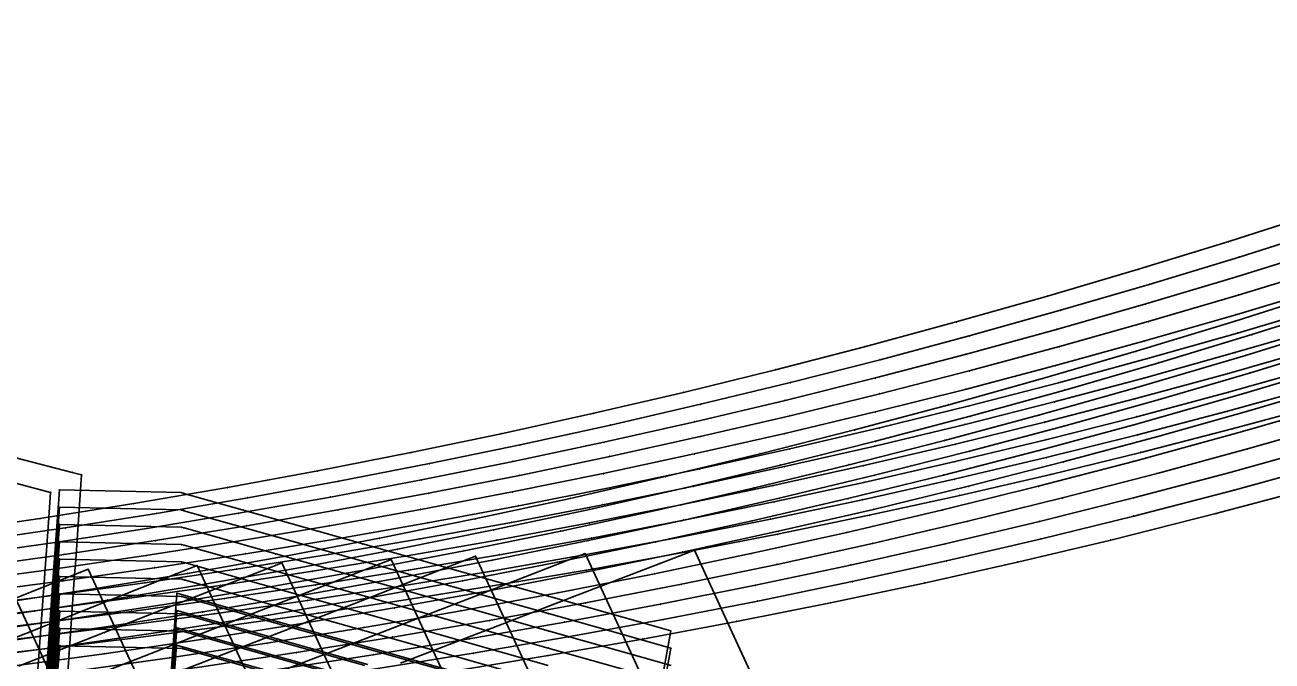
# Model space of a CAD drawing. Extents: x -2408 to 1029, y -526 to 2095.
# Drawn here: x -230.8 to -27.3, y 983 to 1086.8 of the extents above; entities that cross this region are included whole.
import ezdxf

# ---------------------------------------------------------------- set-up
doc = ezdxf.new("R2010")
doc.units = 0

# ---------------------------------------------------------------- blocks, each defined once
blk = doc.blocks.new(' -30')
at = {"layer": '1'}
blk.add_lwpolyline([(-664.211764, 522.223971), (-649.208861, 523.906612), (-633.890515, 525.762597), (-618.92051, 527.71629), (-603.661537, 529.855638), (-588.732149, 532.098872), (-573.547297, 534.538566), (-558.667414, 537.089756), (-543.569914, 539.84678), (-528.749644, 542.724333), (-513.751022, 545.815439), (-499.001795, 549.037525), (-484.120965, 552.4791), (-469.455603, 556.064147), (-454.548477, 559.909352), (-439.976174, 563.854919), (-425.180316, 568.021698), (-410.684444, 572.239876), (-396.225231, 576.580882), (-381.859507, 581.021738), (-367.446886, 585.576289), (-352.445335, 590.407982), (-349.308945, 585.175632), (-345.561193, 579.31799)], dxfattribs=at)
at = {"layer": '14'}
blk.add_lwpolyline([(-659.113786, 510.004054), (-643.571804, 511.782803), (-628.045945, 513.703415), (-612.539267, 515.770694), (-597.054901, 517.989429), (-581.59598, 520.364412), (-566.165581, 522.900442), (-550.766837, 525.602311), (-535.40286, 528.474811), (-520.076764, 531.522738), (-504.791664, 534.750885), (-489.550692, 538.164042), (-474.356923, 541.76701), (-457.184765, 546.089388), (-442.170355, 550.084343)], dxfattribs=at)
at = {"layer": '3'}
for p in [(-454.548477, 559.909352), (-469.455603, 556.064147), (-484.120965, 552.4791), (-499.001795, 549.037525), (-513.751022, 545.815439), (-457.184765, 546.089388), (-528.749644, 542.724333), (-474.356923, 541.76701), (-543.569914, 539.84678), (-489.550692, 538.164042), (-558.667414, 537.089756), (-573.547297, 534.538566), (-504.791664, 534.750885), (-588.732149, 532.098872), (-520.076764, 531.522738), (-603.661537, 529.855638), (-618.92051, 527.71629), (-535.40286, 528.474811), (-633.890515, 525.762597), (-550.766837, 525.602311), (-649.208861, 523.906612), (-566.165581, 522.900442)]:
    blk.add_point(p, dxfattribs=at)
blk = doc.blocks.new(' -31')
at = {"layer": '1'}
for points in [[(-666.410157, 524.062346), (-651.154775, 525.806184), (-635.87252, 527.696718), (-620.652663, 529.727222), (-605.429271, 531.910601), (-590.252871, 534.244037), (-575.102924, 536.734785), (-559.979017, 539.387488), (-544.915761, 542.200264), (-529.85457, 545.188645), (-514.889655, 548.337808), (-499.902464, 551.677656), (-484.878721, 555.219943), (-469.97898, 558.931053), (-455.304402, 562.781466), (-440.500104, 566.855428), (-425.978798, 571.006232), (-411.251189, 575.350242), (-396.56392, 579.82764), (-382.185382, 584.356341), (-367.568078, 589.057635), (-352.39563, 593.970985), (-346.531497, 584.419356), (-343.945719, 580.455602)], [(-42.445113, -30.573126), (-41.094108, -14.796619), (-21.104579, -15.257857), (-20.747859, -15.358585), (-5.757848, -19.591386)]]:
    blk.add_lwpolyline(points, dxfattribs=at)
at = {"layer": '14'}
blk.add_lwpolyline([(-656.373484, 512.409613), (-640.73598, 514.280458), (-625.116259, 516.301159), (-609.517494, 518.475899), (-593.942802, 520.808865), (-578.395356, 523.304239), (-562.878326, 525.966201), (-547.394831, 528.798939), (-531.94806, 531.806631), (-516.541131, 534.993468), (-501.177216, 538.363629), (-485.859486, 541.921293), (-470.59106, 545.670651), (-454.24103, 549.918212), (-439.194003, 554.031898)], dxfattribs=at)
at = {"layer": '2'}
for p in [(-41.094108, -14.796619), (-21.104579, -15.257857)]:
    blk.add_point(p, dxfattribs=at)
at = {"layer": '3'}
for p in [(-455.304402, 562.781466), (-469.97898, 558.931053), (-484.878721, 555.219943), (-499.902464, 551.677656), (-454.24103, 549.918212), (-514.889655, 548.337808), (-470.59106, 545.670651), (-529.85457, 545.188645), (-544.915761, 542.200264), (-485.859486, 541.921293), (-559.979017, 539.387488), (-501.177216, 538.363629), (-575.102924, 536.734785), (-590.252871, 534.244037), (-516.541131, 534.993468), (-605.429271, 531.910601), (-531.94806, 531.806631), (-620.652663, 529.727222), (-635.87252, 527.696718), (-547.394831, 528.798939), (-651.154775, 525.806184), (-562.878326, 525.966201), (-578.395356, 523.304239), (-20.747859, -15.358585)]:
    blk.add_point(p, dxfattribs=at)
at = {"layer": '4'}
blk.add_point((-20.747859, -15.358585), dxfattribs=at)
blk = doc.blocks.new(' -32')
at = {"layer": '1'}
for points in [[(-664.318127, 526.376323), (-649.139851, 528.182656), (-634.150362, 530.111492), (-619.009776, 532.210167), (-604.077291, 534.432251), (-588.982202, 536.836607), (-574.121179, 539.363382), (-559.080352, 542.086794), (-544.303937, 544.929842), (-529.327109, 547.985798), (-514.646935, 551.156349), (-499.744754, 554.557768), (-484.923849, 558.130065), (-470.109178, 561.89478), (-455.145661, 565.896072), (-440.426945, 570.019091), (-425.752029, 574.287012), (-411.111505, 578.68026), (-396.005886, 583.354368), (-381.573016, 587.948533), (-367.159228, 592.632732), (-352.483521, 597.48848), (-345.580821, 586.441285)], [(-42.424806, -27.023545), (-41.108546, -11.281784), (-21.130092, -11.741196), (-20.764675, -11.844381), (-5.801602, -16.069574), (8.650107, -20.150372)]]:
    blk.add_lwpolyline(points, dxfattribs=at)
at = {"layer": '14'}
blk.add_lwpolyline([(-657.517396, 514.379515), (-641.780503, 516.307703), (-626.062394, 518.392526), (-610.366238, 520.637565), (-594.69526, 523.046393), (-579.05261, 525.622594), (-563.441513, 528.369741), (-547.865121, 531.291418), (-532.326638, 534.391201), (-516.829273, 537.672665), (-501.376174, 541.139395), (-485.970568, 544.794962), (-470.615604, 548.642953), (-455.067111, 552.753933), (-439.921329, 556.958915)], dxfattribs=at)
at = {"layer": '2'}
for p in [(-41.108546, -11.281784), (-21.130092, -11.741196)]:
    blk.add_point(p, dxfattribs=at)
at = {"layer": '3'}
for p in [(-455.145661, 565.896072), (-470.109178, 561.89478), (-484.923849, 558.130065), (-499.744754, 554.557768), (-455.067111, 552.753933), (-514.646935, 551.156349), (-529.327109, 547.985798), (-470.615604, 548.642953), (-544.303937, 544.929842), (-485.970568, 544.794962), (-559.080352, 542.086794), (-574.121179, 539.363382), (-501.376174, 541.139395), (-516.829273, 537.672665), (-588.982202, 536.836607), (-604.077291, 534.432251), (-532.326638, 534.391201), (-619.009776, 532.210167), (-547.865121, 531.291418), (-634.150362, 530.111492), (-649.139851, 528.182656), (-563.441513, 528.369741), (-579.05261, 525.622594), (-594.69526, 523.046393), (-20.764675, -11.844381), (-5.801602, -16.069574)]:
    blk.add_point(p, dxfattribs=at)
at = {"layer": '4'}
blk.add_point((-20.764675, -11.844381), dxfattribs=at)
blk = doc.blocks.new(' -33')
at = {"layer": '1'}
for points in [[(353.139229, 1092.372131), (359.660655, 1078.208832), (365.989945, 1064.462811), (372.269339, 1050.82515), (378.545277, 1037.194993), (382.732925, 1028.100204), (379.101655, 1026.653663), (365.205599, 1021.131295), (351.214287, 1015.587585)], [(-665.228335, 528.349747), (-649.990129, 530.206271), (-634.87659, 532.200036), (-619.678619, 534.361611), (-604.621843, 536.66174), (-589.472142, 539.139281), (-574.486704, 541.754952), (-559.394069, 544.55936), (-544.493424, 547.499871), (-529.467563, 550.642369), (-514.66381, 553.916632), (-499.714941, 557.407314), (-485.140691, 560.995245), (-470.280658, 564.846675), (-455.354853, 568.910384), (-440.591216, 573.115335), (-425.866914, 577.467939), (-411.182583, 581.942757), (-396.535575, 586.537491), (-382.080709, 591.199452), (-367.328244, 596.059967), (-352.636604, 600.986977), (-344.464262, 588.243195)], [(-42.390193, -23.295006), (-41.121578, -7.766425), (-21.152878, -8.225306), (-20.779974, -8.330604), (-5.841302, -12.548908), (8.648424, -16.64044)]]:
    blk.add_lwpolyline(points, dxfattribs=at)
at = {"layer": '14'}
blk.add_lwpolyline([(-654.69599, 516.820569), (-638.864855, 518.845875), (-623.05426, 521.035824), (-607.26745, 523.393327), (-591.507635, 525.921302), (-575.778022, 528.622667), (-560.081877, 531.500329), (-544.422408, 534.557207), (-528.802823, 537.79622), (-513.226389, 541.220273), (-497.696293, 544.83229), (-482.215802, 548.635178), (-466.788106, 552.631858), (-452.056865, 556.645528), (-436.889886, 560.966422)], dxfattribs=at)
at = {"layer": '2'}
for p in [(-41.121578, -7.766425), (-21.152878, -8.225306)]:
    blk.add_point(p, dxfattribs=at)
at = {"layer": '3'}
for p in [(359.660655, 1078.208832), (-455.354853, 568.910384), (-470.280658, 564.846675), (-485.140691, 560.995245), (-499.714941, 557.407314), (-452.056865, 556.645528), (-514.66381, 553.916632), (-466.788106, 552.631858), (-529.467563, 550.642369), (-544.493424, 547.499871), (-482.215802, 548.635178), (-559.394069, 544.55936), (-497.696293, 544.83229), (-574.486704, 541.754952), (-513.226389, 541.220273), (-589.472142, 539.139281), (-528.802823, 537.79622), (-604.621843, 536.66174), (-619.678619, 534.361611), (-544.422408, 534.557207), (-634.87659, 532.200036), (-560.081877, 531.500329), (-649.990129, 530.206271), (-575.778022, 528.622667), (-591.507635, 525.921302), (-607.26745, 523.393327), (-20.779974, -8.330604), (-5.841302, -12.548908)]:
    blk.add_point(p, dxfattribs=at)
at = {"layer": '4'}
blk.add_point((-20.779974, -8.330604), dxfattribs=at)
blk = doc.blocks.new(' -34')
at = {"layer": '1'}
for points in [[(351.903869, 1086.286333), (365.701351, 1091.739034), (366.924133, 1092.222443), (373.462202, 1078.023018), (379.795192, 1064.268981), (386.187455, 1050.386203), (392.45031, 1036.784463), (396.498604, 1027.992325), (394.254804, 1027.10872), (380.438332, 1021.669266), (366.443046, 1016.161306), (352.340214, 1010.61292)], [(-662.050227, 530.814204), (-647.039377, 532.7259), (-631.96861, 534.801667), (-617.000187, 537.021439), (-601.984106, 539.409805), (-587.066038, 541.945993), (-572.11953, 544.653666), (-557.260277, 547.514416), (-542.397202, 550.548084), (-527.605879, 553.741685), (-512.839007, 557.107352), (-498.125376, 560.641724), (-483.576454, 564.319484), (-468.950999, 568.203136), (-454.080786, 572.34349), (-439.550443, 576.567813), (-425.142597, 580.902553), (-410.686819, 585.376287), (-396.269689, 589.97212), (-381.667673, 594.771247), (-367.320553, 599.581451), (-352.448769, 604.59671), (-346.396736, 594.718952), (-343.959146, 590.994811)], [(-42.394751, -20.045115), (-41.133461, -4.252506), (-21.17378, -4.709947), (-20.79386, -4.817227), (-6.241562, -8.926429), (8.313027, -13.036277), (23.129162, -17.219979)]]:
    blk.add_lwpolyline(points, dxfattribs=at)
at = {"layer": '14'}
blk.add_lwpolyline([(-659.793142, 518.29591), (-643.858401, 520.337165), (-627.944424, 522.549602), (-612.054453, 524.93548), (-596.191784, 527.49705), (-580.359642, 530.236575), (-564.561326, 533.156303), (-548.800057, 536.258498), (-533.079135, 539.545409), (-517.401782, 543.0193), (-501.771298, 546.682419), (-486.190923, 550.537026), (-470.663901, 554.585382), (-452.853805, 559.489822), (-437.587211, 563.90455)], dxfattribs=at)
at = {"layer": '2'}
for p in [(366.924133, 1092.222443), (-41.133461, -4.252506), (-21.17378, -4.709947)]:
    blk.add_point(p, dxfattribs=at)
at = {"layer": '3'}
for p in [(365.701351, 1091.739034), (373.462202, 1078.023018), (-454.080786, 572.34349), (-468.950999, 568.203136), (-483.576454, 564.319484), (-498.125376, 560.641724), (-452.853805, 559.489822), (-512.839007, 557.107352), (-527.605879, 553.741685), (-470.663901, 554.585382), (-542.397202, 550.548084), (-486.190923, 550.537026), (-557.260277, 547.514416), (-501.771298, 546.682419), (-572.11953, 544.653666), (-587.066038, 541.945993), (-517.401782, 543.0193), (-601.984106, 539.409805), (-533.079135, 539.545409), (-617.000187, 537.021439), (-548.800057, 536.258498), (-631.96861, 534.801667), (-647.039377, 532.7259), (-564.561326, 533.156303), (-580.359642, 530.236575), (-596.191784, 527.49705), (-612.054453, 524.93548), (-627.944424, 522.549602), (-20.79386, -4.817227), (-6.241562, -8.926429), (8.313027, -13.036277)]:
    blk.add_point(p, dxfattribs=at)
at = {"layer": '4'}
blk.add_point((-20.79386, -4.817227), dxfattribs=at)
blk = doc.blocks.new(' -35')
at = {"layer": '1'}
for points in [[(349.26085, 1079.793399), (363.240981, 1085.323904), (377.097833, 1090.818459), (380.638885, 1092.225189), (387.205448, 1077.96386), (393.559186, 1064.164754), (399.919372, 1050.351653), (406.363559, 1036.356107), (410.281296, 1027.847519), (409.069686, 1027.372956), (395.265535, 1021.968974), (381.191424, 1016.463064), (367.197694, 1010.992232), (352.979751, 1005.437899), (342.032928, 1001.165466)], [(-660.259363, 533.132611), (-645.339638, 535.103503), (-630.382527, 537.238837), (-615.507591, 539.523215), (-600.604739, 541.975184), (-585.782302, 544.578682), (-570.948097, 547.351505), (-556.186379, 550.279823), (-541.434487, 553.377812), (-526.742249, 556.636891), (-512.0854, 560.06372), (-497.471724, 563.658783), (-482.900685, 567.425697), (-468.376014, 571.365136), (-453.663837, 575.541579), (-439.233095, 579.81136), (-424.572947, 584.296552), (-410.216755, 588.811522), (-395.898749, 593.445238), (-381.5822, 598.21712), (-367.333091, 603.058854), (-352.609406, 608.090019), (-344.95567, 595.983199)], [(-42.381818, -16.581568), (-41.144147, -0.738535), (-21.192384, -1.195237), (-20.806429, -1.304221), (-6.275192, -5.407475), (8.313011, -9.526815), (23.124378, -13.709171), (37.507786, -17.770683)]]:
    blk.add_lwpolyline(points, dxfattribs=at)
at = {"layer": '14'}
blk.add_lwpolyline([(-654.424583, 521.07714), (-638.598425, 523.21932), (-622.794787, 525.536175), (-607.016895, 528.029239), (-591.2679, 530.700055), (-575.550973, 533.550165), (-559.869285, 536.58111), (-544.226004, 539.794431), (-528.624284, 543.191674), (-513.067332, 546.774372), (-497.558298, 550.54407), (-482.100355, 554.50231), (-466.696671, 558.650632), (-451.818854, 562.854263), (-436.681701, 567.316264)], dxfattribs=at)
at = {"layer": '2'}
for p in [(380.638885, 1092.225189), (-41.144147, -0.738535), (-21.192384, -1.195237)]:
    blk.add_point(p, dxfattribs=at)
at = {"layer": '3'}
for p in [(377.097833, 1090.818459), (363.240981, 1085.323904), (387.205448, 1077.96386), (-453.663837, 575.541579), (-468.376014, 571.365136), (-482.900685, 567.425697), (-497.471724, 563.658783), (-451.818854, 562.854263), (-512.0854, 560.06372), (-466.696671, 558.650632), (-526.742249, 556.636891), (-482.100355, 554.50231), (-541.434487, 553.377812), (-556.186379, 550.279823), (-497.558298, 550.54407), (-570.948097, 547.351505), (-513.067332, 546.774372), (-585.782302, 544.578682), (-600.604739, 541.975184), (-528.624284, 543.191674), (-615.507591, 539.523215), (-544.226004, 539.794431), (-630.382527, 537.238837), (-559.869285, 536.58111), (-645.339638, 535.103503), (-575.550973, 533.550165), (-591.2679, 530.700055), (-607.016895, 528.029239), (-622.794787, 525.536175), (-638.598425, 523.21932), (-20.806429, -1.304221), (-6.275192, -5.407475), (8.313011, -9.526815), (23.124378, -13.709171)]:
    blk.add_point(p, dxfattribs=at)
at = {"layer": '4'}
blk.add_point((-20.806429, -1.304221), dxfattribs=at)
blk = doc.blocks.new(' -36')
at = {"layer": '1'}
for points in [[(351.458665, 1075.196744), (365.447101, 1080.671039), (379.593423, 1086.207642), (393.411958, 1091.616475), (394.448357, 1092.022171), (401.017897, 1077.754366), (407.362129, 1063.975906), (413.824754, 1049.940332), (420.257502, 1035.96962), (424.01825, 1027.801971), (412.586008, 1023.315426), (398.471397, 1017.790555), (384.326717, 1012.268359), (370.267248, 1006.795088), (356.122026, 1001.307085), (355.749817, 1001.163483), (355.012627, 1000.877609), (341.959213, 995.842649)], [(-661.863402, 535.020842), (-646.858475, 537.039082), (-631.804615, 539.230203), (-616.847109, 541.574136), (-601.845353, 544.094194), (-586.943159, 546.767415), (-572.00838, 549.618569), (-557.169704, 552.624434), (-542.316224, 555.808685), (-527.549605, 559.150774), (-512.790974, 562.669375), (-498.105339, 566.350984), (-483.388795, 570.225281), (-468.793992, 574.252445), (-453.947079, 578.537024), (-439.448087, 582.895372)], [(-43.54082, -28.447007), (-42.405849, -13.601936), (-42.368159, -13.108987), (-41.15366, 2.776274), (-21.2111, 2.319504), (-20.817771, 2.208438), (-5.822601, -2.025819), (8.862349, -6.172478), (23.669394, -10.353613), (38.606196, -14.571389)]]:
    blk.add_lwpolyline(points, dxfattribs=at)
at = {"layer": '14'}
blk.add_lwpolyline([(-659.514897, 522.518978), (-643.584793, 524.674377), (-627.677549, 527.011471), (-611.796363, 529.531125), (-595.944414, 532.23421), (-580.124937, 535.121586), (-564.34111, 538.194123), (-548.59613, 541.452686), (-532.893195, 544.898144), (-517.235502, 548.531362), (-501.626248, 552.353208), (-486.068632, 556.364546), (-470.56585, 560.566246), (-452.610645, 565.692518), (-437.374367, 570.249362)], dxfattribs=at)
at = {"layer": '2'}
for p in [(394.448357, 1092.022171), (-41.15366, 2.776274), (-21.2111, 2.319504)]:
    blk.add_point(p, dxfattribs=at)
at = {"layer": '3'}
for p in [(393.411958, 1091.616475), (379.593423, 1086.207642), (365.447101, 1080.671039), (401.017897, 1077.754366), (-453.947079, 578.537024), (-468.793992, 574.252445), (-483.388795, 570.225281), (-498.105339, 566.350984), (-452.610645, 565.692518), (-512.790974, 562.669375), (-470.56585, 560.566246), (-527.549605, 559.150774), (-542.316224, 555.808685), (-486.068632, 556.364546), (-557.169704, 552.624434), (-501.626248, 552.353208), (-572.00838, 549.618569), (-517.235502, 548.531362), (-586.943159, 546.767415), (-601.845353, 544.094194), (-532.893195, 544.898144), (-616.847109, 541.574136), (-548.59613, 541.452686), (-631.804615, 539.230203), (-564.34111, 538.194123), (-646.858475, 537.039082), (-580.124937, 535.121586), (-595.944414, 532.23421), (-611.796363, 529.531125), (-627.677549, 527.011471), (-643.584793, 524.674377), (-20.817771, 2.208438), (-5.822601, -2.025819), (8.862349, -6.172478), (23.669394, -10.353613), (-42.405849, -13.601936), (-42.368159, -13.108987)]:
    blk.add_point(p, dxfattribs=at)
at = {"layer": '4'}
for p in [(-20.817771, 2.208438), (-42.405849, -13.601936)]:
    blk.add_point(p, dxfattribs=at)
blk = doc.blocks.new(' -37')
at = {"layer": '1'}
for points in [[(339.925804, 1065.318832), (352.209141, 1070.105026), (366.334854, 1075.613246), (380.618567, 1081.186494), (394.700425, 1086.683991), (408.195152, 1091.955261), (414.765191, 1077.686423), (421.105898, 1063.915629), (427.534695, 1049.953496), (433.97074, 1035.975612), (437.739906, 1027.789688), (426.242376, 1023.275826), (412.2196, 1017.787084), (398.094203, 1012.274825), (383.999994, 1006.792931), (369.796874, 1001.290442), (369.466019, 1001.163025), (368.72139, 1000.874786), (355.579303, 995.816777), (341.223809, 990.374284)], [(-660.080198, 537.350328), (-645.159821, 539.428998), (-630.22631, 541.678579), (-615.355772, 544.088088), (-600.473925, 546.670138), (-585.660938, 549.411393), (-570.845236, 552.325627), (-556.097707, 555.399624), (-541.362303, 558.645732), (-526.688375, 562.053785), (-512.046931, 565.630714), (-497.454778, 569.373538), (-482.723423, 573.336234), (-468.222901, 577.419735), (-453.541508, 581.736397), (-439.135533, 586.141028), (-424.52294, 590.752445), (-410.191594, 595.394919), (-395.898429, 600.152824), (-381.643115, 605.033216), (-367.418743, 609.993239), (-352.547989, 615.206528), (-345.659235, 604.035327)], [(-43.479664, -24.666378), (-42.388992, -10.097288), (-42.331442, -9.328492), (-41.162224, 6.289848), (-21.22803, 5.833741), (-20.827963, 5.720772), (-5.85377, 1.492438), (8.863781, -2.663426), (23.666695, -6.843395), (38.608525, -11.06259), (53.271332, -15.202996)]]:
    blk.add_lwpolyline(points, dxfattribs=at)
at = {"layer": '14'}
for points in [[(-654.143923, 525.337697), (-638.323186, 527.596756), (-622.527142, 530.040428), (-606.758836, 532.668897), (-591.021388, 535.482334), (-575.317898, 538.480915), (-559.651488, 541.66481), (-544.02522, 545.034202), (-528.442214, 548.589263), (-512.905572, 552.330166), (-497.418413, 556.257082), (-481.983801, 560.370195), (-466.604857, 564.669676), (-451.575449, 569.067903), (-436.468919, 573.670386)], [(-23.606118, -31.389651), (-22.046978, -10.562739), (-22.047026, -10.562725), (-22.046978, -10.562739), (-5.527792, -15.22734)]]:
    blk.add_lwpolyline(points, dxfattribs=at)
at = {"layer": '2'}
for p in [(408.195152, 1091.955261), (-41.162224, 6.289848), (-21.22803, 5.833741), (-22.047026, -10.562725)]:
    blk.add_point(p, dxfattribs=at)
at = {"layer": '3'}
for p in [(394.700425, 1086.683991), (380.618567, 1081.186494), (414.765191, 1077.686423), (366.334854, 1075.613246), (-453.541508, 581.736397), (-468.222901, 577.419735), (-482.723423, 573.336234), (-497.454778, 569.373538), (-451.575449, 569.067903), (-512.046931, 565.630714), (-466.604857, 564.669676), (-526.688375, 562.053785), (-481.983801, 560.370195), (-541.362303, 558.645732), (-497.418413, 556.257082), (-556.097707, 555.399624), (-570.845236, 552.325627), (-512.905572, 552.330166), (-585.660938, 549.411393), (-528.442214, 548.589263), (-600.473925, 546.670138), (-615.355772, 544.088088), (-544.02522, 545.034202), (-630.22631, 541.678579), (-559.651488, 541.66481), (-645.159821, 539.428998), (-575.317898, 538.480915), (-591.021388, 535.482334), (-606.758836, 532.668897), (-622.527142, 530.040428), (-638.323186, 527.596756), (-20.827963, 5.720772), (-5.85377, 1.492438), (8.863781, -2.663426), (23.666695, -6.843395), (-42.388992, -10.097288), (-42.331442, -9.328492), (-22.046978, -10.562739), (-22.046978, -10.562739), (38.608525, -11.06259)]:
    blk.add_point(p, dxfattribs=at)
at = {"layer": '4'}
for p in [(-20.827963, 5.720772), (-42.388992, -10.097288), (-22.046978, -10.562739), (-22.046978, -10.562739)]:
    blk.add_point(p, dxfattribs=at)
blk = doc.blocks.new(' -38')
at = {"layer": '1'}
for points in [[(344.275493, 1061.693402), (353.640518, 1065.321579), (358.500034, 1067.204314), (372.765039, 1072.74267), (386.730965, 1078.170662), (400.799045, 1083.643287), (414.682171, 1089.048539), (421.946335, 1091.878891), (428.560168, 1077.514878), (434.858011, 1063.837159), (441.268156, 1049.915563), (447.698984, 1035.949036), (451.563339, 1027.556381), (443.628077, 1024.491796), (429.626396, 1019.085496), (415.606633, 1013.673451), (401.237364, 1008.12785), (387.052649, 1002.655053), (383.181801, 1001.163559), (382.42981, 1000.871887), (372.742773, 997.141267), (358.320956, 991.658059), (344.128589, 986.416153)], [(-661.671447, 539.230292), (-646.668726, 541.35564), (-631.636575, 543.661209), (-616.686515, 546.12977), (-601.703963, 548.780482), (-586.814419, 551.591128), (-571.896253, 554.584631), (-557.075061, 557.73593), (-542.236059, 561.069564), (-527.491154, 564.560448), (-512.745739, 568.23069), (-498.085054, 572.059867), (-483.200739, 576.134396), (-468.633512, 580.305464), (-453.814995, 584.732417), (-439.344134, 589.225314), (-425.018829, 593.811516), (-410.622658, 598.538997), (-396.265102, 603.38172), (-381.776276, 608.405902), (-367.488449, 613.450879), (-352.700005, 618.700371), (-344.728151, 606.157407)], [(-43.432143, -21.044655), (-42.372184, -6.591618), (-42.309999, -5.743686), (-41.169786, 9.803658), (-21.242104, 9.347171), (-20.83708, 9.232803), (-5.881207, 5.009642), (8.865567, 0.845526), (23.66431, -3.333265), (38.611173, -7.553882), (53.264699, -11.691667), (58.647547, -13.211647)]]:
    blk.add_lwpolyline(points, dxfattribs=at)
at = {"layer": '14'}
for points in [[(-659.227311, 526.746114), (-643.302337, 529.015675), (-627.402405, 531.477358), (-611.530656, 534.130645), (-595.690192, 536.975024), (-579.884136, 540.009977), (-564.115589, 543.234994), (-548.387713, 546.649551), (-532.703591, 550.25314), (-517.066383, 554.045238), (-501.479173, 558.025336), (-485.94512, 562.192911), (-470.467309, 566.547455), (-452.362116, 571.900189), (-437.156952, 576.598504)], [(-23.592922, -28.344451), (-22.031784, -7.057573), (-22.031837, -7.057558), (-22.031784, -7.057573), (-5.512603, -11.722172), (9.166163, -15.867085)]]:
    blk.add_lwpolyline(points, dxfattribs=at)
at = {"layer": '2'}
for p in [(421.946335, 1091.878891), (-41.169786, 9.803658), (-21.242104, 9.347171), (-22.031837, -7.057558)]:
    blk.add_point(p, dxfattribs=at)
at = {"layer": '3'}
for p in [(414.682171, 1089.048539), (400.799045, 1083.643287), (386.730965, 1078.170662), (428.560168, 1077.514878), (-453.814995, 584.732417), (-468.633512, 580.305464), (-483.200739, 576.134396), (-498.085054, 572.059867), (-452.362116, 571.900189), (-512.745739, 568.23069), (-470.467309, 566.547455), (-527.491154, 564.560448), (-485.94512, 562.192911), (-542.236059, 561.069564), (-557.075061, 557.73593), (-501.479173, 558.025336), (-571.896253, 554.584631), (-517.066383, 554.045238), (-586.814419, 551.591128), (-532.703591, 550.25314), (-601.703963, 548.780482), (-616.686515, 546.12977), (-548.387713, 546.649551), (-631.636575, 543.661209), (-646.668726, 541.35564), (-564.115589, 543.234994), (-579.884136, 540.009977), (-595.690192, 536.975024), (-611.530656, 534.130645), (-627.402405, 531.477358), (-643.302337, 529.015675), (-20.83708, 9.232803), (-5.881207, 5.009642), (8.865567, 0.845526), (23.66431, -3.333265), (-42.309999, -5.743686), (-42.372184, -6.591618), (-22.031784, -7.057573), (-22.031784, -7.057573), (38.611173, -7.553882), (-5.512603, -11.722172), (53.264699, -11.691667)]:
    blk.add_point(p, dxfattribs=at)
at = {"layer": '4'}
for p in [(-20.83708, 9.232803), (-42.372184, -6.591618), (-22.031784, -7.057573), (-22.031784, -7.057573)]:
    blk.add_point(p, dxfattribs=at)
blk = doc.blocks.new(' -39')
at = {"layer": '1'}
for points in [[(383.822645, 1071.664578), (397.805993, 1077.056936), (411.742652, 1082.43552), (425.695749, 1087.824346), (435.741577, 1091.706848), (442.204675, 1077.670195), (448.560999, 1063.865462)], [(-659.890682, 541.571506), (-644.970761, 543.757919), (-630.060323, 546.121574), (-615.195589, 548.656017), (-600.334269, 551.367967), (-585.532309, 554.246599), (-570.734664, 557.302103), (-556.003023, 560.521278), (-541.283761, 563.915415), (-526.629887, 567.471813), (-512.003611, 571.198773), (-497.434696, 575.08866), (-482.537216, 579.252351), (-468.062453, 583.479151), (-453.412155, 587.935513), (-439.032396, 592.474253), (-424.467741, 597.21107), (-410.162542, 601.980362), (-395.895473, 606.861773), (-381.701888, 611.84959), (-367.503409, 616.927232), (-352.518044, 622.313766), (-346.217011, 611.928759), (-344.12929, 608.762691)], [(-54.682206, 18.927006), (-42.612743, 15.729266), (-42.963212, 10.809451), (-43.770657, -0.525268), (-44.031647, -4.189034), (-45.102091, -19.215729), (-46.197597, -34.594239), (-47.26383, -49.561821)], [(-43.400029, -17.617933), (-42.355666, -3.08846), (-42.316668, -2.545855), (-41.176596, 13.315198), (-21.257002, 12.860835), (-20.845187, 12.744548), (-5.908916, 8.526923), (8.869006, 4.354011), (23.664394, 0.176167), (38.615382, -4.045614), (53.260467, -8.181015), (58.617048, -9.693578), (55.759781, -25.305817)]]:
    blk.add_lwpolyline(points, dxfattribs=at)
at = {"layer": '14'}
for points in [[(-653.854074, 529.602391), (-638.039346, 531.97831), (-622.25145, 534.548715), (-606.493406, 537.312422), (-590.768236, 540.268246), (-575.078939, 543.415006), (-559.428575, 546.751512), (-543.820144, 550.276583), (-528.256667, 553.989034), (-512.741165, 557.887681), (-497.276656, 561.971339), (-481.866162, 566.238825), (-466.512703, 570.688954), (-451.326761, 575.286543), (-436.251662, 580.028849)], [(-23.579726, -25.29925), (-22.016592, -3.552407), (-22.016647, -3.552391), (-22.016592, -3.552407), (-5.497414, -8.217005), (9.181352, -12.361918)]]:
    blk.add_lwpolyline(points, dxfattribs=at)
at = {"layer": '2'}
for p in [(435.741577, 1091.706848), (-42.612743, 15.729266), (-41.176596, 13.315198), (-21.257002, 12.860835), (-22.016647, -3.552391), (58.617048, -9.693578)]:
    blk.add_point(p, dxfattribs=at)
at = {"layer": '3'}
for p in [(425.695749, 1087.824346), (411.742652, 1082.43552), (397.805993, 1077.056936), (442.204675, 1077.670195), (-453.412155, 587.935513), (-468.062453, 583.479151), (-482.537216, 579.252351), (-497.434696, 575.08866), (-451.326761, 575.286543), (-512.003611, 571.198773), (-466.512703, 570.688954), (-526.629887, 567.471813), (-481.866162, 566.238825), (-541.283761, 563.915415), (-497.276656, 561.971339), (-556.003023, 560.521278), (-512.741165, 557.887681), (-570.734664, 557.302103), (-585.532309, 554.246599), (-528.256667, 553.989034), (-600.334269, 551.367967), (-543.820144, 550.276583), (-615.195589, 548.656017), (-630.060323, 546.121574), (-559.428575, 546.751512), (-644.970761, 543.757919), (-575.078939, 543.415006), (-590.768236, 540.268246), (-606.493406, 537.312422), (-622.25145, 534.548715), (-638.039346, 531.97831), (-20.845187, 12.744548), (-42.963212, 10.809451), (-5.908916, 8.526923), (8.869006, 4.354011), (23.664394, 0.176167), (-43.770657, -0.525268), (-42.355666, -3.08846), (-42.316668, -2.545855), (-22.016592, -3.552407), (-22.016592, -3.552407), (38.615382, -4.045614), (-44.031647, -4.189034), (-5.497414, -8.217005), (53.260467, -8.181015)]:
    blk.add_point(p, dxfattribs=at)
at = {"layer": '4'}
for p in [(-20.845187, 12.744548), (-43.770657, -0.525268), (-42.355666, -3.08846), (-22.016592, -3.552407), (-22.016592, -3.552407)]:
    blk.add_point(p, dxfattribs=at)
blk = doc.blocks.new(' -40')
at = {"layer": '1'}
for points in [[(401.531938, 1073.197241), (415.720887, 1078.658974), (429.808239, 1084.081371), (443.738496, 1089.443087), (449.482002, 1091.653671), (455.940904, 1077.626232), (462.290057, 1063.837118)], [(-664.419516, 543.02561), (-649.084408, 545.272229), (-633.786659, 547.706938), (-618.511592, 550.330633), (-603.7548, 553.047918), (-588.546794, 556.036019), (-573.85124, 559.104537), (-558.717997, 562.45072), (-544.098547, 565.863179), (-529.047505, 569.561483), (-514.519214, 573.309852), (-499.55746, 577.354265), (-484.668844, 581.566154), (-469.805239, 585.957793), (-455.102554, 590.483715), (-440.339127, 595.200312), (-425.797233, 599.986683), (-411.112269, 604.942823), (-396.46833, 610.018096), (-382.08291, 615.136337), (-367.508679, 620.408828), (-352.620316, 625.823746), (-345.605306, 614.467481)], [(-53.550039, 23.443125), (-39.087748, 19.672215), (-37.550683, 19.269962), (-38.517707, 5.407932), (-38.684304, 3.019825), (-39.580082, -9.820903), (-40.639277, -25.004149), (-41.698473, -40.187415), (-42.767851, -55.516657), (-43.827046, -70.699922), (-44.889935, -85.93614), (-45.949129, -101.119387), (-47.008325, -116.302652)], [(-43.343577, -13.83521), (-42.339063, 0.417339), (-42.28069, 1.245523), (-41.18237, 16.828992), (-21.270697, 16.374158), (-20.852349, 16.256027), (-5.935026, 12.043752), (8.324788, 8.017141), (23.664685, 3.685542), (38.619769, -0.537396), (53.256576, -4.670461), (58.587775, -6.175857), (55.781638, -21.781456)]]:
    blk.add_lwpolyline(points, dxfattribs=at)
at = {"layer": '14'}
for points in [[(-656.395119, 531.342231), (-640.678323, 533.726746), (-624.988591, 536.308512), (-609.328915, 539.085687), (-593.702156, 542.05645), (-578.111249, 545.218969), (-562.559114, 548.571413), (-547.048665, 552.111953), (-531.582821, 555.838759), (-516.164499, 559.75), (-500.796617, 563.843848), (-485.482109, 568.118466), (-470.223856, 572.572035), (-454.075634, 577.498181), (-439.04859, 582.268428)], [(-23.566527, -22.254052), (-22.001398, -0.047241), (-22.001455, -0.047224), (-22.001398, -0.047241), (-5.482221, -4.711839), (9.196545, -8.856752), (24.174984, -13.086285)]]:
    blk.add_lwpolyline(points, dxfattribs=at)
at = {"layer": '2'}
for p in [(449.482002, 1091.653671), (-37.550683, 19.269962), (-41.18237, 16.828992), (-21.270697, 16.374158), (-22.001455, -0.047224), (58.587775, -6.175857)]:
    blk.add_point(p, dxfattribs=at)
at = {"layer": '3'}
for p in [(443.738496, 1089.443087), (429.808239, 1084.081371), (415.720887, 1078.658974), (455.940904, 1077.626232), (-455.102554, 590.483715), (-469.805239, 585.957793), (-484.668844, 581.566154), (-499.55746, 577.354265), (-454.075634, 577.498181), (-514.519214, 573.309852), (-470.223856, 572.572035), (-529.047505, 569.561483), (-485.482109, 568.118466), (-544.098547, 565.863179), (-500.796617, 563.843848), (-558.717997, 562.45072), (-516.164499, 559.75), (-573.85124, 559.104537), (-588.546794, 556.036019), (-531.582821, 555.838759), (-603.7548, 553.047918), (-547.048665, 552.111953), (-618.511592, 550.330633), (-633.786659, 547.706938), (-562.559114, 548.571413), (-649.084408, 545.272229), (-578.111249, 545.218969), (-593.702156, 542.05645), (-609.328915, 539.085687), (-624.988591, 536.308512), (-640.678323, 533.726746), (-39.087748, 19.672215), (-20.852349, 16.256027), (-5.935026, 12.043752), (8.324788, 8.017141), (-38.517707, 5.407932), (-38.684304, 3.019825), (23.664685, 3.685542), (-42.339063, 0.417339), (-42.28069, 1.245523), (-22.001398, -0.047241), (-22.001398, -0.047241), (38.619769, -0.537396), (-5.482221, -4.711839), (53.256576, -4.670461), (-39.580082, -9.820903), (9.196545, -8.856752)]:
    blk.add_point(p, dxfattribs=at)
at = {"layer": '4'}
for p in [(-20.852349, 16.256027), (-38.684304, 3.019825), (-42.339063, 0.417339), (-22.001398, -0.047241), (-22.001398, -0.047241)]:
    blk.add_point(p, dxfattribs=at)

msp = doc.modelspace()

# ---------------------------------------------------------------- block references
at = {"layer": '1'}
for name, p in [(' -32', (-184.050523, 999.622732)), (' -31', (-184.050388, 1000.311413)), (' -34', (-184.050758, 998.245407)), (' -33', (-184.050694, 998.934067)), (' -35', (-184.051047, 997.556724)), (' -36', (-184.051123, 996.868036)), (' -38', (-184.051331, 995.490688)), (' -37', (-184.051318, 996.179365)), (' -39', (-184.051506, 994.802025)), (' -40', (-184.051738, 994.113352)), (' -32', (420.69429, 460.98861)), (' -34', (420.69429, 460.98861)), (' -36', (420.69429, 460.98861)), (' -38', (420.69429, 460.98861)), (' -33', (420.69429, 460.98861)), (' -35', (420.69429, 460.98861)), (' -37', (420.69429, 460.98861)), (' -39', (420.69429, 460.98861)), (' -40', (420.69429, 460.98861)), (' -31', (420.69429, 460.98861)), (' -30', (420.69429, 460.98861)), (' -39', (-575.170005, -91.15992)), (' -40', (-571.08619, -90.544825)), (' -36', (-583.359915, -93.009197)), (' -38', (-579.253783, -91.775472)), (' -37', (-579.276546, -92.393365)), (' -34', (-587.46481, -94.242756)), (' -33', (-587.486083, -94.859148)), (' -35', (-583.382004, -93.626476))]:
    msp.add_blockref(name, p, dxfattribs=at)

doc.saveas('drawing.dxf')
